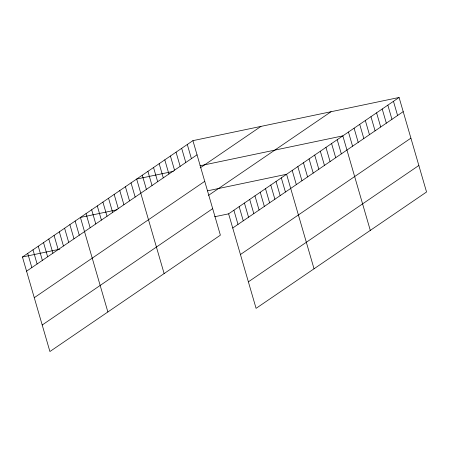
<?xml version="1.0" encoding="UTF-8"?>
<svg xmlns="http://www.w3.org/2000/svg" width="449" height="449" viewBox="0 0 449 449"><rect width="100%" height="100%" fill="white"/><g stroke="black" fill="none" stroke-linecap="round" stroke-linejoin="round"><path stroke-width="0.67" d="M192.918 140.649L220.38 235.169L49.912 351.528L22.45 257.008L192.918 140.649L399.088 97.472L426.55 191.992L256.082 308.351L228.62 213.831L399.088 97.472M26.57 271.179L197.038 154.821M200.198 167.87L260.959 126.405M34.27 297.693L204.738 181.334M208.532 195.354L331.053 111.722M42.206 325.009L212.674 208.65M232.739 228.002L403.208 111.644M240.44 254.516L410.908 138.157M248.376 281.837L418.844 165.479M173.353 171.366L136.664 179.05L164.126 273.564M200.029 165.776L342.834 135.873L370.296 230.388M117.094 209.762L80.41 217.445L107.872 311.965M207.511 190.831L286.58 174.268L314.042 268.788M22.45 257.008L59.801 249.184M214.611 216.766L228.62 213.831M393.464 101.317L397.584 115.483M387.841 105.156L391.955 119.322M382.211 108.995L386.331 123.166M376.588 112.834L380.707 127.005M370.964 116.673L375.078 130.844M365.334 120.512L369.454 134.683M359.711 124.351L363.83 138.522M354.087 128.195L358.201 142.361M348.463 132.034L352.577 146.206M337.21 139.712L341.324 153.884M331.587 143.551L335.7 157.722M325.957 147.39L330.077 161.561M320.333 151.234L324.447 165.4M314.71 155.073L318.824 169.239M309.08 158.912L313.2 173.084M303.457 162.751L307.571 176.923M297.833 166.59L301.947 180.762M292.204 170.429L296.323 184.601M281.31 177.866L285.429 192.037M276.04 181.463L280.159 195.635M270.775 185.061L274.889 199.233M265.505 188.659L269.619 202.825M260.235 192.251L264.349 206.422M254.965 195.848L259.084 210.02M249.695 199.446L253.814 213.617M244.43 203.043L248.544 217.215M239.16 206.641L243.274 220.807M233.89 210.239L238.004 224.405M187.295 144.488L191.409 158.66M181.671 148.327L185.785 162.499M176.042 152.172L180.161 166.338M170.418 156.011L174.538 170.182M164.794 159.85L168.908 174.021M159.165 163.689L163.284 177.86M153.541 167.528L157.661 181.699M147.917 171.366L152.031 185.538M142.288 175.211L146.408 189.377M131.041 182.889L135.155 197.06M125.411 186.728L129.531 200.899M119.788 190.567L123.907 204.738M114.164 194.406L118.278 208.577M108.54 198.245L112.654 212.416M102.911 202.089L107.03 216.255M97.287 205.928L101.401 220.1M91.663 209.767L95.777 223.939M86.034 213.606L90.154 227.778M75.14 221.043L79.26 235.214M69.87 224.64L73.99 238.812M64.6 228.238L68.719 242.404M59.335 231.83L63.449 246.001M54.065 235.428L58.179 249.599M48.795 239.025L52.915 253.197M43.525 242.623L47.645 256.794M38.255 246.22L42.374 260.386M32.99 249.818L37.104 263.984M27.72 253.41L31.834 267.582"/></g></svg>
